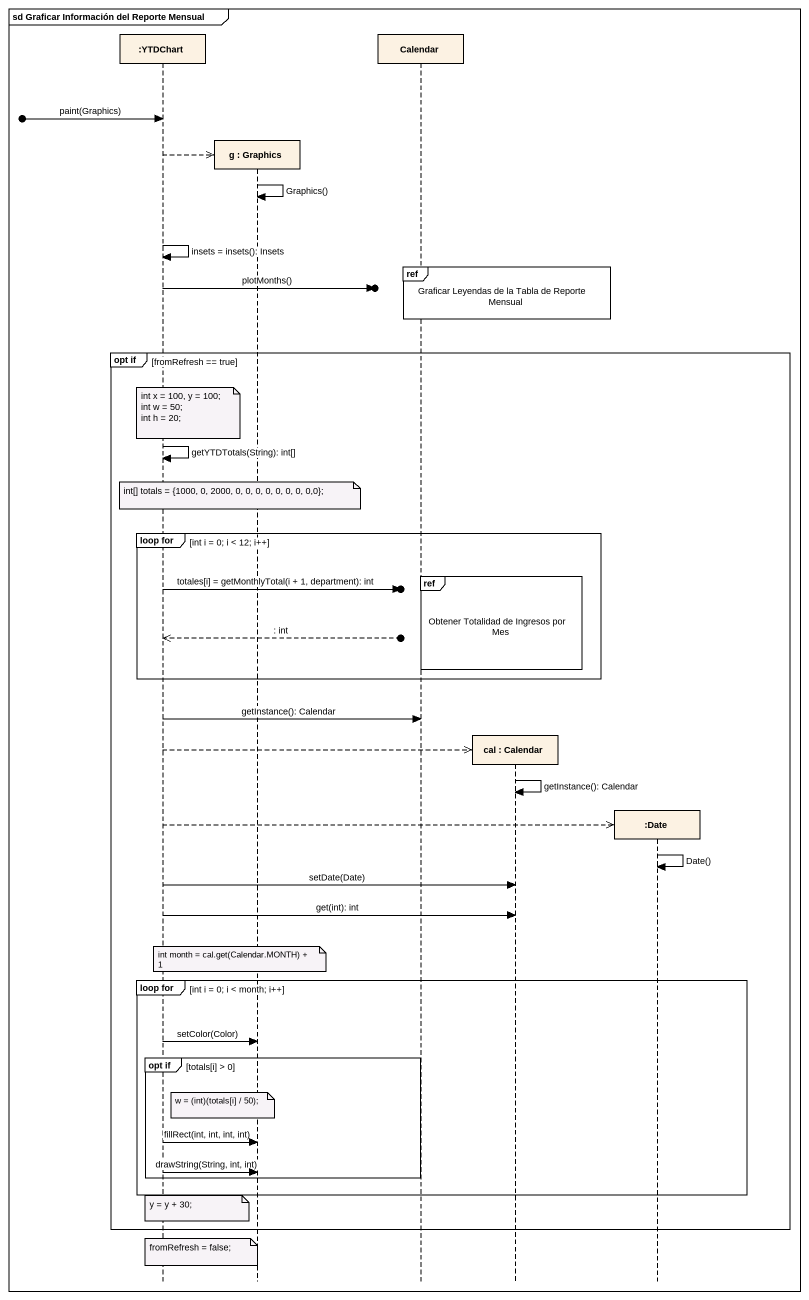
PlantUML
@startuml
mainframe sd Graficar Información del Reporte Mensual
hide footbox
participant ":YTDChart" as YTDChart
participant "g : Graphics" as g
participant Calendar
participant "cal : Calendar" as cal
participant ":Date" as Date

[o-> YTDChart : paint(Graphics)
YTDChart -->> g **
g -> g : Graphics()
YTDChart -> YTDChart : insets = insets(): Insets
ref over Calendar, cal : Graficar Leyendas de la Tabla de Reporte Mensual
YTDChart ->o] : plotMonths()
group opt if [fromRefresh == true]
  note over YTDChart
    int x = 100, y = 100;
    int w = 50;
    int h = 20;
  end note
  YTDChart -> YTDChart : getYTDTotals(String): int[]
  note over g : int[] totals = {1000, 0, 2000, 0, 0, 0, 0, 0, 0, 0, 0,0};
  group loop for [int i = 0; i < 12; i++]
    ref over Calendar, cal : Obtener Totalidad de Ingresos por Mes
    YTDChart ->o] : totales[i] = getMonthlyTotal(i + 1, department): int
    YTDChart <<--o] : : int
  end
  YTDChart -> Calendar : getInstance(): Calendar
  YTDChart -->> cal **
  cal -> cal : getInstance(): Calendar
  YTDChart -->> Date **
  Date -> Date : Date()
  YTDChart -> cal : setDate(Date)
  YTDChart -> cal : get(int): int
  note over g : int month = cal.get(Calendar.MONTH) + 1
  group loop for [int i = 0; i < month; i++]
    YTDChart -> g : setColor(Color)
    group opt if [totals[i] > 0]
      note over g : w = (int)(totals[i] / 50);
      YTDChart -> g : fillRect(int, int, int, int)
      YTDChart -> g : drawString(String, int, int)
    end
  end
  note over YTDChart : y = y + 30;
end
note over YTDChart : fromRefresh = false;
@enduml
